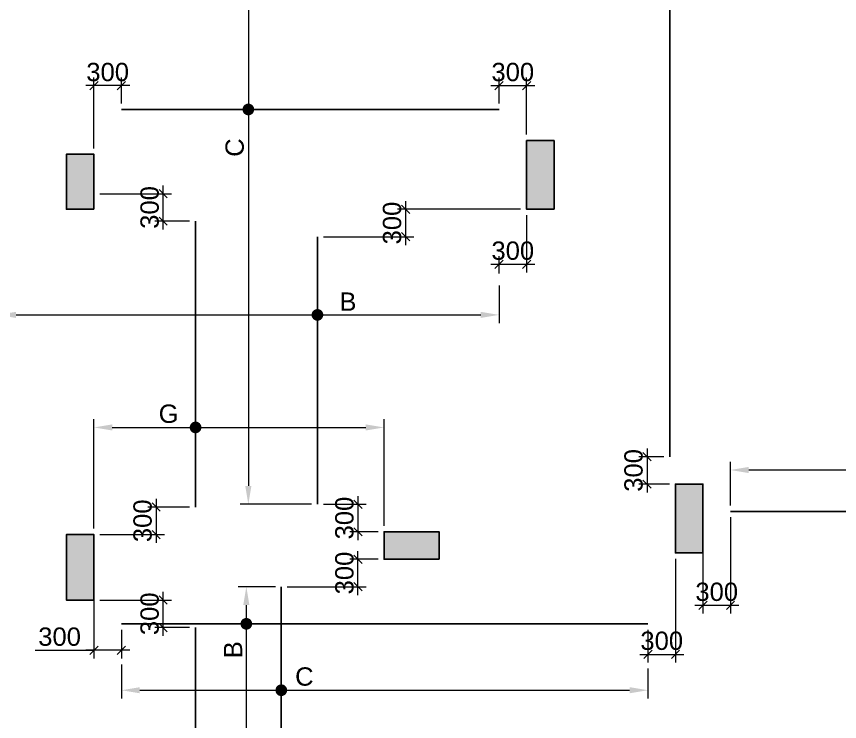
# Model space of a CAD drawing. Header units: millimetres. Extents: x 1123469 to 1883119, y -126924 to 196924.
# Drawn here: x 1563235 to 1572215, y 138028 to 145724 of the extents above; entities that cross this region are included whole.
import ezdxf

# ---------------------------------------------------------------- set-up
doc = ezdxf.new("R2010")
doc.units = ezdxf.units.MM
doc.header["$LTSCALE"] = 500
doc.header["$MEASUREMENT"] = 0
doc.header["$PDMODE"] = 34
doc.linetypes.add('CONTINOUS', pattern=[0])
doc.layers.get('Defpoints').update_dxf_attribs({"lineweight": 0})
for name, color, linetype in [('COL. DIM', 3, 'Continuous'), ('reinf.', 4, 'Continuous'), ('TOWER AREA COLUMN.', 6, 'Continuous')]:
    doc.layers.add(name, color=color, linetype=linetype)
for name, color, linetype, lineweight in [('CUT OUT', 1, 'Continuous', 13), ('dim-M', 1, 'Continuous', 15), ('S - SUNK', 251, 'Continuous', 0), ('TOWER COL HATCH', 253, 'Continuous', 20)]:
    doc.layers.add(name, color=color, linetype=linetype, lineweight=lineweight)
doc.styles.add('3mm', font='arial.ttf')
doc.dimstyles.new('PARAMVEER', dxfattribs={"dimtxt": 200, "dimasz": 100, "dimexe": 0, "dimexo": 25, "dimgap": 10, "dimtad": 1, "dimdec": 0, "dimrnd": 5, "dimzin": 0, "dimdsep": 46, "dimtxsty": '3mm', "dimblk": 'OBLIQUE', "dimcen": 0.09, "dimdle": 75, "dimclrd": 1, "dimclre": 1, "dimclrt": 3, "dimadec": 0, "dimazin": 0, "dimtfac": 1, "dimtdec": 0, "dimtmove": 1, "dimatfit": 3, "dimfxl": 100, "dimtolj": 1, "dimtzin": 0, "dimlwd": 18, "dimlwe": 5, "dimarcsym": 0})

# ---------------------------------------------------------------- blocks, each defined once
blk = doc.blocks.new('3tgra')
at = {"layer": 'TOWER COL HATCH'}
h = blk.add_hatch(color=253, dxfattribs=at)
h.dxf.hatch_style = 1
h.paths.add_polyline_path([(1370960.6, 80596.9), (1370660.6, 80596.9), (1370660.6, 81346.9), (1370960.6, 81346.9)])
h = blk.add_hatch(color=253, dxfattribs=at)
h.dxf.hatch_style = 1
h.paths.add_polyline_path([(1365940.6, 80596.9), (1365640.6, 80596.9), (1365640.6, 81196.9), (1365940.6, 81196.9)])
h = blk.add_hatch(color=253, dxfattribs=at)
h.dxf.hatch_style = 1
h.paths.add_polyline_path([(1372585.5, 76846.9), (1372285.5, 76846.9), (1372285.5, 77596.9), (1372585.5, 77596.9)])
h = blk.add_hatch(color=253, dxfattribs=at)
h.dxf.hatch_style = 1
h.paths.add_polyline_path([(1369705.6, 76776.9), (1369705.6, 77076.9), (1369105.6, 77076.9), (1369105.6, 76776.9)])
h = blk.add_hatch(color=253, dxfattribs=at)
h.dxf.hatch_style = 1
h.paths.add_polyline_path([(1365940.6, 76331.9), (1365640.6, 76331.9), (1365640.6, 77046.9), (1365940.6, 77046.9)])
at = {"layer": 'TOWER AREA COLUMN.', "color": 4}
for points in [[(1370960.6, 80596.9), (1370660.6, 80596.9), (1370660.6, 81346.9), (1370960.6, 81346.9)], [(1365940.6, 80596.9), (1365640.6, 80596.9), (1365640.6, 81196.9), (1365940.6, 81196.9)], [(1372585.5, 76846.9), (1372285.5, 76846.9), (1372285.5, 77596.9), (1372585.5, 77596.9)], [(1369705.6, 76776.9), (1369705.6, 77076.9), (1369105.6, 77076.9), (1369105.6, 76776.9)], [(1365940.6, 76331.9), (1365640.6, 76331.9), (1365640.6, 77046.9), (1365940.6, 77046.9)]]:
    blk.add_lwpolyline(points, close=True, dxfattribs=at)
blk = doc.blocks.new('_Oblique')
at = {"color": 0, "linetype": 'ByBlock', "lineweight": -2}
blk.add_line((-0.5, -0.5), (0.5, 0.5), dxfattribs=at)
blk = doc.blocks.new('*D624')
at = {"layer": 'COL. DIM', "color": 1, "lineweight": 18, "ltscale": 10, "transparency": 16777216}
blk.add_line((1570115.3, 141009.4), (1570115.3, 140529.4), dxfattribs=at)
at = {"layer": 'COL. DIM', "color": 1, "linetype": 'CONTINOUS', "lineweight": 5, "ltscale": 10, "transparency": 16777216}
for p, q in [((1570296.9, 140919.4), (1570025.3, 140919.4)), ((1570359.9, 140619.4), (1570025.3, 140619.4))]:
    blk.add_line(p, q, dxfattribs=at)
at = {"layer": 'Defpoints', "color": 0, "ltscale": 10, "transparency": 16777216}
for p in [(1570361.9, 140919.4), (1570115.3, 140619.4), (1570424.9, 140619.4)]:
    blk.add_point(p, dxfattribs=at)
at = {"layer": 'COL. DIM', "color": 1, "lineweight": 18, "ltscale": 10, "transparency": 16777216, "xscale": 90, "yscale": 90, "zscale": 90}
for p, rotation in [((1570115.3, 140919.4), 90), ((1570115.3, 140619.4), 270)]:
    blk.add_blockref('_Oblique', p, dxfattribs=dict(at, rotation=rotation))
at = {"layer": 'COL. DIM', "color": 3, "ltscale": 10, "transparency": 16777216, "insert": (1569968.1, 140769.4), "char_height": 200, "attachment_point": 5, "rotation": 90, "style": '3mm'}
blk.add_mtext('\\A1;300', dxfattribs=at)
blk = doc.blocks.new('*D625')
at = {"layer": 'COL. DIM', "color": 1, "linetype": 'CONTINOUS', "lineweight": 5, "ltscale": 10, "transparency": 16777216}
for p, q in [((1564080, 144284.4), (1564080, 145059.2)), ((1564380, 144774.1), (1564380, 145059.2))]:
    blk.add_line(p, q, dxfattribs=at)
at = {"layer": 'COL. DIM', "color": 1, "lineweight": 18, "ltscale": 10, "transparency": 16777216}
blk.add_line((1564470, 144969.2), (1563990, 144969.2), dxfattribs=at)
at = {"layer": 'Defpoints', "color": 0, "ltscale": 10, "transparency": 16777216}
for p in [(1564080, 144969.2), (1564380, 144709.1), (1564080, 144219.4)]:
    blk.add_point(p, dxfattribs=at)
at = {"layer": 'COL. DIM', "color": 1, "lineweight": 18, "ltscale": 10, "transparency": 16777216, "xscale": 90, "yscale": 90, "zscale": 90, "rotation": 180}
blk.add_blockref('_Oblique', (1564080, 144969.2), dxfattribs=at)
at = {"layer": 'COL. DIM', "color": 1, "lineweight": 18, "ltscale": 10, "transparency": 16777216, "xscale": 90, "yscale": 90, "zscale": 90}
blk.add_blockref('_Oblique', (1564380, 144969.2), dxfattribs=at)
at = {"layer": 'COL. DIM', "color": 3, "ltscale": 10, "transparency": 16777216, "insert": (1564230, 145116.4), "char_height": 200, "attachment_point": 5, "style": '3mm'}
blk.add_mtext('\\A1;300', dxfattribs=at)
blk = doc.blocks.new('*D626')
at = {"layer": 'COL. DIM', "color": 1, "linetype": 'CONTINOUS', "lineweight": 5, "ltscale": 10, "transparency": 16777216}
for p, q in [((1565773.7, 148629.4), (1565854.7, 148629.4)), ((1566453.7, 140399.4), (1565674.7, 140399.4))]:
    blk.add_line(p, q, dxfattribs=at)
at = {"layer": 'COL. DIM', "color": 1, "lineweight": 18, "ltscale": 10, "transparency": 16777216}
blk.add_line((1565764.7, 148429.4), (1565764.7, 140599.4), dxfattribs=at)
at = {"layer": 'COL. DIM', "color": 1, "ltscale": 10, "transparency": 16777216}
for points in [[(1565731.4, 148429.4), (1565798.1, 148429.4), (1565764.7, 148629.4)], [(1565731.4, 140599.4), (1565798.1, 140599.4), (1565764.7, 140399.4)]]:
    blk.add_solid(points, dxfattribs=at)
at = {"layer": 'Defpoints', "color": 0, "ltscale": 10, "transparency": 16777216}
for p in [(1565708.7, 148629.4), (1565764.7, 140399.4), (1566518.7, 140399.4)]:
    blk.add_point(p, dxfattribs=at)
at = {"layer": 'COL. DIM', "color": 3, "ltscale": 10, "transparency": 16777216, "insert": (1565616.3, 144293), "char_height": 200, "attachment_point": 5, "rotation": 90, "style": '3mm'}
blk.add_mtext('\\A1;C', dxfattribs=at)
blk = doc.blocks.new('*D627')
at = {"layer": 'COL. DIM', "color": 1, "linetype": 'CONTINOUS', "lineweight": 5, "ltscale": 10, "transparency": 16777216}
for p, q in [((1568500, 144774.1), (1568500, 145059.2)), ((1568800, 144434.4), (1568800, 145059.2))]:
    blk.add_line(p, q, dxfattribs=at)
at = {"layer": 'COL. DIM', "color": 1, "lineweight": 18, "ltscale": 10, "transparency": 16777216}
blk.add_line((1568410, 144969.2), (1568890, 144969.2), dxfattribs=at)
at = {"layer": 'Defpoints', "color": 0, "ltscale": 10, "transparency": 16777216}
for p in [(1568800, 144969.2), (1568500, 144709.1), (1568800, 144369.4)]:
    blk.add_point(p, dxfattribs=at)
at = {"layer": 'COL. DIM', "color": 1, "lineweight": 18, "ltscale": 10, "transparency": 16777216, "xscale": 90, "yscale": 90, "zscale": 90, "rotation": 180}
blk.add_blockref('_Oblique', (1568500, 144969.2), dxfattribs=at)
at = {"layer": 'COL. DIM', "color": 1, "lineweight": 18, "ltscale": 10, "transparency": 16777216, "xscale": 90, "yscale": 90, "zscale": 90}
blk.add_blockref('_Oblique', (1568800, 144969.2), dxfattribs=at)
at = {"layer": 'COL. DIM', "color": 3, "ltscale": 10, "transparency": 16777216, "insert": (1568650, 145116.4), "char_height": 200, "attachment_point": 5, "style": '3mm'}
blk.add_mtext('\\A1;300', dxfattribs=at)
blk = doc.blocks.new('*D628')
at = {"layer": 'COL. DIM', "color": 1, "linetype": 'CONTINOUS', "lineweight": 5, "ltscale": 10, "transparency": 16777216}
for p, q in [((1571024.9, 140257.6), (1571024.9, 139206.2)), ((1570724.9, 139940.3), (1570724.9, 139206.2))]:
    blk.add_line(p, q, dxfattribs=at)
at = {"layer": 'COL. DIM', "color": 1, "lineweight": 18, "ltscale": 10, "transparency": 16777216}
blk.add_line((1571114.9, 139296.2), (1570634.9, 139296.2), dxfattribs=at)
at = {"layer": 'Defpoints', "color": 0, "ltscale": 10, "transparency": 16777216}
for p in [(1571024.9, 140322.6), (1570724.9, 140005.3), (1570724.9, 139296.2)]:
    blk.add_point(p, dxfattribs=at)
at = {"layer": 'COL. DIM', "color": 1, "lineweight": 18, "ltscale": 10, "transparency": 16777216, "xscale": 90, "yscale": 90, "zscale": 90, "rotation": 180}
blk.add_blockref('_Oblique', (1570724.9, 139296.2), dxfattribs=at)
at = {"layer": 'COL. DIM', "color": 1, "lineweight": 18, "ltscale": 10, "transparency": 16777216, "xscale": 90, "yscale": 90, "zscale": 90}
blk.add_blockref('_Oblique', (1571024.9, 139296.2), dxfattribs=at)
at = {"layer": 'COL. DIM', "color": 3, "ltscale": 10, "transparency": 16777216, "insert": (1570874.9, 139443.4), "char_height": 200, "attachment_point": 5, "style": '3mm'}
blk.add_mtext('\\A1;300', dxfattribs=at)
blk = doc.blocks.new('*D632')
at = {"layer": 'COL. DIM', "color": 1, "linetype": 'CONTINOUS', "lineweight": 5, "ltscale": 10, "transparency": 16777216}
for p, q in [((1564080, 139434.4), (1564080, 138716.5)), ((1564380, 139029.9), (1564380, 138716.5))]:
    blk.add_line(p, q, dxfattribs=at)
at = {"layer": 'COL. DIM', "color": 1, "lineweight": 18, "ltscale": 10, "transparency": 16777216}
for p, q in [((1563439.8, 138806.5), (1564080, 138806.5)), ((1564470, 138806.5), (1563990, 138806.5))]:
    blk.add_line(p, q, dxfattribs=at)
at = {"layer": 'Defpoints', "color": 0, "ltscale": 10, "transparency": 16777216}
for p in [(1564080, 139499.4), (1564380, 139094.9), (1564080, 138806.5)]:
    blk.add_point(p, dxfattribs=at)
at = {"layer": 'COL. DIM', "color": 1, "lineweight": 18, "ltscale": 10, "transparency": 16777216, "xscale": 90, "yscale": 90, "zscale": 90, "rotation": 180}
blk.add_blockref('_Oblique', (1564080, 138806.5), dxfattribs=at)
at = {"layer": 'COL. DIM', "color": 1, "lineweight": 18, "ltscale": 10, "transparency": 16777216, "xscale": 90, "yscale": 90, "zscale": 90}
blk.add_blockref('_Oblique', (1564380, 138806.5), dxfattribs=at)
at = {"layer": 'COL. DIM', "color": 3, "ltscale": 10, "transparency": 16777216, "insert": (1563705.3, 138953.7), "char_height": 200, "attachment_point": 5, "style": '3mm'}
blk.add_mtext('\\A1;300', dxfattribs=at)
blk = doc.blocks.new('*D633')
at = {"layer": 'COL. DIM', "color": 1, "linetype": 'CONTINOUS', "lineweight": 5, "ltscale": 10, "transparency": 16777216}
for p, q in [((1566059.3, 139499.4), (1565652.8, 139499.4)), ((1566059.3, 136039.3), (1565652.8, 136039.3))]:
    blk.add_line(p, q, dxfattribs=at)
at = {"layer": 'COL. DIM', "color": 1, "lineweight": 18, "ltscale": 10, "transparency": 16777216}
blk.add_line((1565742.8, 139299.4), (1565742.8, 136239.3), dxfattribs=at)
at = {"layer": 'COL. DIM', "color": 1, "ltscale": 10, "transparency": 16777216}
for points in [[(1565709.5, 139299.4), (1565776.2, 139299.4), (1565742.8, 139499.4)], [(1565709.5, 136239.3), (1565776.2, 136239.3), (1565742.8, 136039.3)]]:
    blk.add_solid(points, dxfattribs=at)
at = {"layer": 'Defpoints', "color": 0, "ltscale": 10, "transparency": 16777216}
for p in [(1566124.3, 139499.4), (1565742.8, 136039.3), (1566124.3, 136039.3)]:
    blk.add_point(p, dxfattribs=at)
at = {"layer": 'COL. DIM', "color": 3, "ltscale": 10, "transparency": 16777216, "insert": (1565597.8, 138812.1), "char_height": 200, "attachment_point": 5, "rotation": 90, "style": '3mm'}
blk.add_mtext('\\A1;B', dxfattribs=at)
blk = doc.blocks.new('*D634')
at = {"layer": 'COL. DIM', "color": 1, "linetype": 'CONTINOUS', "lineweight": 5, "ltscale": 10, "transparency": 16777216}
for p, q in [((1570424.9, 139804.4), (1570424.9, 138671.5)), ((1570124.9, 139029.9), (1570124.9, 138671.5))]:
    blk.add_line(p, q, dxfattribs=at)
at = {"layer": 'COL. DIM', "color": 1, "lineweight": 18, "ltscale": 10, "transparency": 16777216}
blk.add_line((1570034.9, 138761.5), (1570514.9, 138761.5), dxfattribs=at)
at = {"layer": 'Defpoints', "color": 0, "ltscale": 10, "transparency": 16777216}
for p in [(1570424.9, 139869.4), (1570124.9, 139094.9), (1570424.9, 138761.5)]:
    blk.add_point(p, dxfattribs=at)
at = {"layer": 'COL. DIM', "color": 1, "lineweight": 18, "ltscale": 10, "transparency": 16777216, "xscale": 90, "yscale": 90, "zscale": 90, "rotation": 180}
blk.add_blockref('_Oblique', (1570124.9, 138761.5), dxfattribs=at)
at = {"layer": 'COL. DIM', "color": 1, "lineweight": 18, "ltscale": 10, "transparency": 16777216, "xscale": 90, "yscale": 90, "zscale": 90}
blk.add_blockref('_Oblique', (1570424.9, 138761.5), dxfattribs=at)
at = {"layer": 'COL. DIM', "color": 3, "ltscale": 10, "transparency": 16777216, "insert": (1570274.9, 138908.7), "char_height": 200, "attachment_point": 5, "style": '3mm'}
blk.add_mtext('\\A1;300', dxfattribs=at)
blk = doc.blocks.new('*D672')
at = {"layer": 'COL. DIM', "color": 1, "linetype": 'CONTINOUS', "lineweight": 5, "ltscale": 10, "transparency": 16777216}
for p, q in [((1571024.9, 140387.6), (1571024.9, 140864)), ((1575550, 140387.6), (1575550, 140864))]:
    blk.add_line(p, q, dxfattribs=at)
at = {"layer": 'COL. DIM', "color": 1, "lineweight": 18, "ltscale": 10, "transparency": 16777216}
blk.add_line((1571224.9, 140774), (1575350, 140774), dxfattribs=at)
at = {"layer": 'COL. DIM', "color": 1, "ltscale": 10, "transparency": 16777216}
for points in [[(1571224.9, 140807.3), (1571224.9, 140740.6), (1571024.9, 140774)], [(1575350, 140807.3), (1575350, 140740.6), (1575550, 140774)]]:
    blk.add_solid(points, dxfattribs=at)
at = {"layer": 'Defpoints', "color": 0, "ltscale": 10, "transparency": 16777216}
for p in [(1575550, 140774), (1571024.9, 140322.6), (1575550, 140322.6)]:
    blk.add_point(p, dxfattribs=at)
at = {"layer": 'COL. DIM', "color": 3, "ltscale": 10, "transparency": 16777216, "insert": (1573913.8, 140922.4), "char_height": 200, "width": 21.479, "attachment_point": 5, "style": '3mm'}
blk.add_mtext('\\A1;C', dxfattribs=at)
blk = doc.blocks.new('*D673')
at = {"layer": 'COL. DIM', "color": 1, "linetype": 'CONTINOUS', "lineweight": 5, "ltscale": 10, "transparency": 16777216}
for p, q in [((1563030, 143079.7), (1563030, 142376.9)), ((1568500, 142787.5), (1568500, 142376.9))]:
    blk.add_line(p, q, dxfattribs=at)
at = {"layer": 'COL. DIM', "color": 1, "lineweight": 18, "ltscale": 10, "transparency": 16777216}
blk.add_line((1563230, 142466.9), (1568300, 142466.9), dxfattribs=at)
at = {"layer": 'COL. DIM', "color": 1, "ltscale": 10, "transparency": 16777216}
for points in [[(1563230, 142500.2), (1563230, 142433.5), (1563030, 142466.9)], [(1568300, 142500.2), (1568300, 142433.5), (1568500, 142466.9)]]:
    blk.add_solid(points, dxfattribs=at)
at = {"layer": 'Defpoints', "color": 0, "ltscale": 10, "transparency": 16777216}
for p in [(1563030, 143144.7), (1568500, 142852.5), (1568500, 142466.9)]:
    blk.add_point(p, dxfattribs=at)
at = {"layer": 'COL. DIM', "color": 3, "ltscale": 10, "transparency": 16777216, "insert": (1566851.6, 142611.9), "char_height": 200, "width": 21.479, "attachment_point": 5, "style": '3mm'}
blk.add_mtext('\\A1;B', dxfattribs=at)
blk = doc.blocks.new('*D679')
at = {"layer": 'COL. DIM', "color": 1, "linetype": 'CONTINOUS', "lineweight": 5, "ltscale": 10, "transparency": 16777216}
for p, q in [((1564380, 138651.5), (1564380, 138280.1)), ((1570124.9, 138606.5), (1570124.9, 138280.1))]:
    blk.add_line(p, q, dxfattribs=at)
at = {"layer": 'COL. DIM', "color": 1, "lineweight": 18, "ltscale": 10, "transparency": 16777216}
blk.add_line((1564580, 138370.1), (1569924.9, 138370.1), dxfattribs=at)
at = {"layer": 'COL. DIM', "color": 1, "ltscale": 10, "transparency": 16777216}
for points in [[(1564580, 138403.4), (1564580, 138336.7), (1564380, 138370.1)], [(1569924.9, 138403.4), (1569924.9, 138336.7), (1570124.9, 138370.1)]]:
    blk.add_solid(points, dxfattribs=at)
at = {"layer": 'Defpoints', "color": 0, "ltscale": 10, "transparency": 16777216}
for p in [(1564380, 138716.5), (1570124.9, 138671.5), (1570124.9, 138370.1)]:
    blk.add_point(p, dxfattribs=at)
at = {"layer": 'COL. DIM', "color": 3, "ltscale": 10, "transparency": 16777216, "insert": (1566375.8, 138518.5), "char_height": 200, "width": 21.479, "attachment_point": 5, "style": '3mm'}
blk.add_mtext('\\A1;C', dxfattribs=at)
blk = doc.blocks.new('*D823')
at = {"layer": 'COL. DIM', "color": 1, "lineweight": 18, "ltscale": 10, "transparency": 16777216}
blk.add_line((1567480.8, 143709.4), (1567480.8, 143229.4), dxfattribs=at)
at = {"layer": 'COL. DIM', "color": 1, "linetype": 'CONTINOUS', "lineweight": 5, "ltscale": 10, "transparency": 16777216}
for p, q in [((1568735, 143619.4), (1567390.8, 143619.4)), ((1566583.7, 143319.4), (1567570.8, 143319.4))]:
    blk.add_line(p, q, dxfattribs=at)
at = {"layer": 'Defpoints', "color": 0, "ltscale": 10, "transparency": 16777216}
for p in [(1568800, 143619.4), (1566518.7, 143319.4), (1567480.8, 143319.4)]:
    blk.add_point(p, dxfattribs=at)
at = {"layer": 'COL. DIM', "color": 1, "lineweight": 18, "ltscale": 10, "transparency": 16777216, "xscale": 90, "yscale": 90, "zscale": 90}
for p, rotation in [((1567480.8, 143619.4), 90), ((1567480.8, 143319.4), 270)]:
    blk.add_blockref('_Oblique', p, dxfattribs=dict(at, rotation=rotation))
at = {"layer": 'COL. DIM', "color": 3, "ltscale": 10, "transparency": 16777216, "insert": (1567333.6, 143469.4), "char_height": 200, "attachment_point": 5, "rotation": 90, "style": '3mm'}
blk.add_mtext('\\A1;300', dxfattribs=at)
blk = doc.blocks.new('*D826')
at = {"layer": 'COL. DIM', "color": 1, "lineweight": 18, "ltscale": 10, "transparency": 16777216}
blk.add_line((1564835.9, 138964.4), (1564835.9, 139444.4), dxfattribs=at)
at = {"layer": 'COL. DIM', "color": 1, "linetype": 'CONTINOUS', "lineweight": 5, "ltscale": 10, "transparency": 16777216}
for p, q in [((1564145, 139354.4), (1564925.9, 139354.4)), ((1565123.9, 139054.4), (1564745.9, 139054.4))]:
    blk.add_line(p, q, dxfattribs=at)
at = {"layer": 'Defpoints', "color": 0, "ltscale": 10, "transparency": 16777216}
for p in [(1564080, 139354.4), (1564835.9, 139354.4), (1565188.9, 139054.4)]:
    blk.add_point(p, dxfattribs=at)
at = {"layer": 'COL. DIM', "color": 1, "lineweight": 18, "ltscale": 10, "transparency": 16777216, "xscale": 90, "yscale": 90, "zscale": 90}
for p, rotation in [((1564835.9, 139354.4), 90), ((1564835.9, 139054.4), 270)]:
    blk.add_blockref('_Oblique', p, dxfattribs=dict(at, rotation=rotation))
at = {"layer": 'COL. DIM', "color": 3, "ltscale": 10, "transparency": 16777216, "insert": (1564688.7, 139204.4), "char_height": 200, "attachment_point": 5, "rotation": 90, "style": '3mm'}
blk.add_mtext('\\A1;300', dxfattribs=at)
blk = doc.blocks.new('*D827')
at = {"layer": 'COL. DIM', "color": 1, "linetype": 'CONTINOUS', "lineweight": 5, "ltscale": 10, "transparency": 16777216}
for p, q in [((1564080, 140134.4), (1564080, 141328.5)), ((1567245, 140164.4), (1567245, 141328.5))]:
    blk.add_line(p, q, dxfattribs=at)
at = {"layer": 'COL. DIM', "color": 1, "lineweight": 18, "ltscale": 10, "transparency": 16777216}
blk.add_line((1564280, 141238.5), (1567045, 141238.5), dxfattribs=at)
at = {"layer": 'COL. DIM', "color": 1, "ltscale": 10, "transparency": 16777216}
for points in [[(1564280, 141271.9), (1564280, 141205.2), (1564080, 141238.5)], [(1567045, 141271.9), (1567045, 141205.2), (1567245, 141238.5)]]:
    blk.add_solid(points, dxfattribs=at)
at = {"layer": 'Defpoints', "color": 0, "ltscale": 10, "transparency": 16777216}
for p in [(1567245, 141238.5), (1567245, 140099.4), (1564080, 140069.4)]:
    blk.add_point(p, dxfattribs=at)
at = {"layer": 'COL. DIM', "color": 3, "ltscale": 10, "transparency": 16777216, "insert": (1564895, 141386.9), "char_height": 200, "width": 21.479, "attachment_point": 5, "style": '3mm'}
blk.add_mtext('\\A1;G', dxfattribs=at)
blk = doc.blocks.new('*D829')
at = {"layer": 'COL. DIM', "color": 1, "lineweight": 18, "ltscale": 10, "transparency": 16777216}
blk.add_line((1564758.9, 140459.4), (1564758.9, 139979.4), dxfattribs=at)
at = {"layer": 'COL. DIM', "color": 1, "linetype": 'CONTINOUS', "lineweight": 5, "ltscale": 10, "transparency": 16777216}
for p, q in [((1565123.9, 140369.4), (1564668.9, 140369.4)), ((1564145, 140069.4), (1564848.9, 140069.4))]:
    blk.add_line(p, q, dxfattribs=at)
at = {"layer": 'Defpoints', "color": 0, "ltscale": 10, "transparency": 16777216}
for p in [(1565188.9, 140369.4), (1564080, 140069.4), (1564758.9, 140069.4)]:
    blk.add_point(p, dxfattribs=at)
at = {"layer": 'COL. DIM', "color": 1, "lineweight": 18, "ltscale": 10, "transparency": 16777216, "xscale": 90, "yscale": 90, "zscale": 90}
for p, rotation in [((1564758.9, 140369.4), 90), ((1564758.9, 140069.4), 270)]:
    blk.add_blockref('_Oblique', p, dxfattribs=dict(at, rotation=rotation))
at = {"layer": 'COL. DIM', "color": 3, "ltscale": 10, "transparency": 16777216, "insert": (1564611.7, 140219.4), "char_height": 200, "attachment_point": 5, "rotation": 90, "style": '3mm'}
blk.add_mtext('\\A1;300', dxfattribs=at)
blk = doc.blocks.new('*D828')
at = {"layer": 'COL. DIM', "color": 1, "lineweight": 18, "ltscale": 10, "transparency": 16777216}
blk.add_line((1564835.9, 143399.5), (1564835.9, 143879.5), dxfattribs=at)
at = {"layer": 'COL. DIM', "color": 1, "linetype": 'CONTINOUS', "lineweight": 5, "ltscale": 10, "transparency": 16777216}
for p, q in [((1564145, 143789.5), (1564925.9, 143789.5)), ((1565123.9, 143489.5), (1564745.9, 143489.5))]:
    blk.add_line(p, q, dxfattribs=at)
at = {"layer": 'Defpoints', "color": 0, "ltscale": 10, "transparency": 16777216}
for p in [(1564080, 143789.5), (1564835.9, 143789.5), (1565188.9, 143489.5)]:
    blk.add_point(p, dxfattribs=at)
at = {"layer": 'COL. DIM', "color": 1, "lineweight": 18, "ltscale": 10, "transparency": 16777216, "xscale": 90, "yscale": 90, "zscale": 90}
for p, rotation in [((1564835.9, 143789.5), 90), ((1564835.9, 143489.5), 270)]:
    blk.add_blockref('_Oblique', p, dxfattribs=dict(at, rotation=rotation))
at = {"layer": 'COL. DIM', "color": 3, "ltscale": 10, "transparency": 16777216, "insert": (1564688.7, 143639.5), "char_height": 200, "attachment_point": 5, "rotation": 90, "style": '3mm'}
blk.add_mtext('\\A1;300', dxfattribs=at)
blk = doc.blocks.new('*D830')
at = {"layer": 'COL. DIM', "color": 1, "lineweight": 18, "ltscale": 10, "transparency": 16777216}
blk.add_line((1566960.8, 140489.4), (1566960.8, 140009.4), dxfattribs=at)
at = {"layer": 'COL. DIM', "color": 1, "linetype": 'CONTINOUS', "lineweight": 5, "ltscale": 10, "transparency": 16777216}
for p, q in [((1566583.7, 140399.4), (1567050.8, 140399.4)), ((1567180, 140099.4), (1566870.8, 140099.4))]:
    blk.add_line(p, q, dxfattribs=at)
at = {"layer": 'Defpoints', "color": 0, "ltscale": 10, "transparency": 16777216}
for p in [(1566518.7, 140399.4), (1566960.8, 140099.4), (1567245, 140099.4)]:
    blk.add_point(p, dxfattribs=at)
at = {"layer": 'COL. DIM', "color": 1, "lineweight": 18, "ltscale": 10, "transparency": 16777216, "xscale": 90, "yscale": 90, "zscale": 90}
for p, rotation in [((1566960.8, 140399.4), 90), ((1566960.8, 140099.4), 270)]:
    blk.add_blockref('_Oblique', p, dxfattribs=dict(at, rotation=rotation))
at = {"layer": 'COL. DIM', "color": 3, "ltscale": 10, "transparency": 16777216, "insert": (1566813.6, 140249.4), "char_height": 200, "attachment_point": 5, "rotation": 90, "style": '3mm'}
blk.add_mtext('\\A1;300', dxfattribs=at)
blk = doc.blocks.new('*D840')
at = {"layer": 'COL. DIM', "color": 1, "lineweight": 18, "ltscale": 10, "transparency": 16777216}
blk.add_line((1566960.8, 139409.4), (1566960.8, 139889.4), dxfattribs=at)
at = {"layer": 'COL. DIM', "color": 1, "linetype": 'CONTINOUS', "lineweight": 5, "ltscale": 10, "transparency": 16777216}
for p, q in [((1567180, 139799.4), (1566870.8, 139799.4)), ((1566189.3, 139499.4), (1567050.8, 139499.4))]:
    blk.add_line(p, q, dxfattribs=at)
at = {"layer": 'Defpoints', "color": 0, "ltscale": 10, "transparency": 16777216}
for p in [(1566960.8, 139799.4), (1567245, 139799.4), (1566124.3, 139499.4)]:
    blk.add_point(p, dxfattribs=at)
at = {"layer": 'COL. DIM', "color": 1, "lineweight": 18, "ltscale": 10, "transparency": 16777216, "xscale": 90, "yscale": 90, "zscale": 90}
for p, rotation in [((1566960.8, 139799.4), 90), ((1566960.8, 139499.4), 270)]:
    blk.add_blockref('_Oblique', p, dxfattribs=dict(at, rotation=rotation))
at = {"layer": 'COL. DIM', "color": 3, "ltscale": 10, "transparency": 16777216, "insert": (1566813.6, 139649.4), "char_height": 200, "attachment_point": 5, "rotation": 90, "style": '3mm'}
blk.add_mtext('\\A1;300', dxfattribs=at)
blk = doc.blocks.new('*D873')
at = {"layer": 'COL. DIM', "color": 1, "linetype": 'CONTINOUS', "lineweight": 5, "ltscale": 10, "transparency": 16777216}
for p, q in [((1568800, 143554.4), (1568800, 142929.5)), ((1568500, 142917.5), (1568500, 143109.5))]:
    blk.add_line(p, q, dxfattribs=at)
at = {"layer": 'COL. DIM', "color": 1, "lineweight": 18, "ltscale": 10, "transparency": 16777216}
blk.add_line((1568410, 143019.5), (1568890, 143019.5), dxfattribs=at)
at = {"layer": 'Defpoints', "color": 0, "ltscale": 10, "transparency": 16777216}
for p in [(1568800, 143619.4), (1568800, 143019.5), (1568500, 142852.5)]:
    blk.add_point(p, dxfattribs=at)
at = {"layer": 'COL. DIM', "color": 1, "lineweight": 18, "ltscale": 10, "transparency": 16777216, "xscale": 90, "yscale": 90, "zscale": 90, "rotation": 180}
blk.add_blockref('_Oblique', (1568500, 143019.5), dxfattribs=at)
at = {"layer": 'COL. DIM', "color": 1, "lineweight": 18, "ltscale": 10, "transparency": 16777216, "xscale": 90, "yscale": 90, "zscale": 90}
blk.add_blockref('_Oblique', (1568800, 143019.5), dxfattribs=at)
at = {"layer": 'COL. DIM', "color": 3, "ltscale": 10, "transparency": 16777216, "insert": (1568650, 143166.7), "char_height": 200, "attachment_point": 5, "style": '3mm'}
blk.add_mtext('\\A1;300', dxfattribs=at)
blk = doc.blocks.new('*D2624')
at = {"layer": 'COL. DIM', "color": 1, "linetype": 'CONTINOUS', "lineweight": 5, "ltscale": 10, "transparency": 16777216}
for p, q in [((1726903.3, 142855.3), (1726903.3, 142349.5)), ((1727203.3, 141672.5), (1727203.3, 142529.5))]:
    blk.add_line(p, q, dxfattribs=at)
at = {"layer": 'COL. DIM', "color": 1, "lineweight": 18, "ltscale": 10, "transparency": 16777216}
blk.add_line((1726813.3, 142439.5), (1727293.3, 142439.5), dxfattribs=at)
at = {"layer": 'Defpoints', "color": 0, "ltscale": 10, "transparency": 16777216}
for p in [(1726903.3, 142920.3), (1727203.3, 142439.5), (1727203.3, 141607.5), (1405055.6, 139394.2), (1364890.6, 126979.3), (1364890.6, 124332.9)]:
    blk.add_point(p, dxfattribs=at)
at = {"layer": 'S - SUNK', "color": 1, "lineweight": 18, "ltscale": 10, "transparency": 16777216}
blk.add_line((1405130.6, 124332.9), (1364815.6, 124332.9), dxfattribs=at)
at = {"layer": 'S - SUNK', "color": 1, "lineweight": 5, "ltscale": 10, "transparency": 16777216}
for p, q in [((1364890.6, 124333.1), (1364890.6, 124332.9)), ((1405055.6, 124333.1), (1405055.6, 124332.9))]:
    blk.add_line(p, q, dxfattribs=at)
at = {"layer": 'COL. DIM', "color": 1, "lineweight": 18, "ltscale": 10, "transparency": 16777216, "xscale": 90, "yscale": 90, "zscale": 90, "rotation": 180}
blk.add_blockref('_Oblique', (1726903.3, 142439.5), dxfattribs=at)
at = {"layer": 'COL. DIM', "color": 1, "lineweight": 18, "ltscale": 10, "transparency": 16777216, "xscale": 90, "yscale": 90, "zscale": 90}
blk.add_blockref('_Oblique', (1727203.3, 142439.5), dxfattribs=at)
at = {"layer": 'S - SUNK', "color": 1, "lineweight": 18, "ltscale": 10, "transparency": 16777216, "xscale": 100, "yscale": 100, "zscale": 100, "rotation": 180}
blk.add_blockref('_Oblique', (1364890.6, 124332.9), dxfattribs=at)
at = {"layer": 'S - SUNK', "color": 1, "lineweight": 18, "ltscale": 10, "transparency": 16777216, "xscale": 100, "yscale": 100, "zscale": 100}
blk.add_blockref('_Oblique', (1405055.6, 124332.9), dxfattribs=at)
at = {"layer": 'COL. DIM', "color": 3, "ltscale": 10, "transparency": 16777216, "insert": (1727053.3, 142586.6), "char_height": 200, "attachment_point": 5, "style": '3mm'}
blk.add_mtext('\\A1;300', dxfattribs=at)
at = {"layer": 'S - SUNK', "color": 3, "ltscale": 10, "transparency": 16777216, "insert": (1384973.1, 124445), "char_height": 200, "attachment_point": 5, "style": '3mm'}
blk.add_mtext('\\A1;40165', dxfattribs=at)
blk = doc.blocks.new('*D2625')
at = {"layer": 'COL. DIM', "color": 1, "lineweight": 18, "ltscale": 10, "transparency": 16777216}
blk.add_line((1725455.6, 141997.5), (1725455.6, 141517.5), dxfattribs=at)
at = {"layer": 'COL. DIM', "color": 1, "linetype": 'CONTINOUS', "lineweight": 5, "ltscale": 10, "transparency": 16777216}
for p, q in [((1725012.2, 141907.5), (1725545.6, 141907.5)), ((1724393.3, 141607.5), (1725545.6, 141607.5))]:
    blk.add_line(p, q, dxfattribs=at)
at = {"layer": 'Defpoints', "color": 0, "ltscale": 10, "transparency": 16777216}
for p in [(1358872.1, 158914.1), (1431760.6, 158914.1), (1724947.2, 141907.5), (1724328.3, 141607.5), (1725455.6, 141607.5), (1442850.6, 126979.3)]:
    blk.add_point(p, dxfattribs=at)
at = {"layer": 'S - SUNK', "color": 1, "lineweight": 18, "ltscale": 10, "transparency": 16777216}
blk.add_line((1358872.1, 126904.3), (1358872.1, 158989.1), dxfattribs=at)
at = {"layer": 'S - SUNK', "color": 1, "lineweight": 5, "ltscale": 10, "transparency": 16777216}
for p, q in [((1358872.3, 158914.1), (1358872.1, 158914.1)), ((1358872.3, 126979.3), (1358872.1, 126979.3))]:
    blk.add_line(p, q, dxfattribs=at)
at = {"layer": 'COL. DIM', "color": 1, "lineweight": 18, "ltscale": 10, "transparency": 16777216, "xscale": 90, "yscale": 90, "zscale": 90}
for p, rotation in [((1725455.6, 141907.5), 90), ((1725455.6, 141607.5), 270)]:
    blk.add_blockref('_Oblique', p, dxfattribs=dict(at, rotation=rotation))
at = {"layer": 'S - SUNK', "color": 1, "lineweight": 18, "ltscale": 10, "transparency": 16777216, "xscale": 100, "yscale": 100, "zscale": 100}
for p, rotation in [((1358872.1, 158914.1), 90), ((1358872.1, 126979.3), 270)]:
    blk.add_blockref('_Oblique', p, dxfattribs=dict(at, rotation=rotation))
at = {"layer": 'COL. DIM', "color": 3, "ltscale": 10, "transparency": 16777216, "insert": (1725308.4, 141757.5), "char_height": 200, "attachment_point": 5, "rotation": 90, "style": '3mm'}
blk.add_mtext('\\A1;300', dxfattribs=at)
at = {"layer": 'S - SUNK', "color": 3, "ltscale": 10, "transparency": 16777216, "insert": (1358759.9, 142946.7), "char_height": 200, "attachment_point": 5, "rotation": 90, "style": '3mm'}
blk.add_mtext('\\A1;31935', dxfattribs=at)
blk = doc.blocks.new('*D2626')
at = {"layer": 'COL. DIM', "color": 1, "linetype": 'CONTINOUS', "lineweight": 5, "ltscale": 10, "transparency": 16777216}
for p, q in [((1716598.3, 143871.7), (1716598.3, 143375.6)), ((1716298.3, 143802.5), (1716298.3, 143375.6))]:
    blk.add_line(p, q, dxfattribs=at)
at = {"layer": 'COL. DIM', "color": 1, "lineweight": 18, "ltscale": 10, "transparency": 16777216}
for p, q in [((1716688.3, 143465.6), (1716208.3, 143465.6)), ((1717247, 143465.6), (1716598.3, 143465.6))]:
    blk.add_line(p, q, dxfattribs=at)
at = {"layer": 'Defpoints', "color": 0, "ltscale": 10, "transparency": 16777216}
for p in [(1716298.3, 143867.5), (1716598.3, 143936.7), (1716298.3, 143465.6), (1390780.6, 139394.2), (1405055.6, 139394.2), (1405055.6, 138200.6)]:
    blk.add_point(p, dxfattribs=at)
at = {"layer": 'S - SUNK', "color": 1, "lineweight": 18, "ltscale": 10, "transparency": 16777216}
blk.add_line((1390705.6, 138200.6), (1405130.6, 138200.6), dxfattribs=at)
at = {"layer": 'S - SUNK', "color": 1, "lineweight": 5, "ltscale": 10, "transparency": 16777216}
for p, q in [((1390780.6, 138200.7), (1390780.6, 138200.6)), ((1405055.6, 138200.7), (1405055.6, 138200.6))]:
    blk.add_line(p, q, dxfattribs=at)
at = {"layer": 'COL. DIM', "color": 1, "lineweight": 18, "ltscale": 10, "transparency": 16777216, "xscale": 90, "yscale": 90, "zscale": 90, "rotation": 180}
blk.add_blockref('_Oblique', (1716298.3, 143465.6), dxfattribs=at)
at = {"layer": 'COL. DIM', "color": 1, "lineweight": 18, "ltscale": 10, "transparency": 16777216, "xscale": 90, "yscale": 90, "zscale": 90}
blk.add_blockref('_Oblique', (1716598.3, 143465.6), dxfattribs=at)
at = {"layer": 'S - SUNK', "color": 1, "lineweight": 18, "ltscale": 10, "transparency": 16777216, "xscale": 100, "yscale": 100, "zscale": 100, "rotation": 180}
blk.add_blockref('_Oblique', (1390780.6, 138200.6), dxfattribs=at)
at = {"layer": 'S - SUNK', "color": 1, "lineweight": 18, "ltscale": 10, "transparency": 16777216, "xscale": 100, "yscale": 100, "zscale": 100}
blk.add_blockref('_Oblique', (1405055.6, 138200.6), dxfattribs=at)
at = {"layer": 'COL. DIM', "color": 3, "ltscale": 10, "transparency": 16777216, "insert": (1716981.5, 143612.8), "char_height": 200, "attachment_point": 5, "style": '3mm'}
blk.add_mtext('\\A1;300', dxfattribs=at)
at = {"layer": 'S - SUNK', "color": 3, "ltscale": 10, "transparency": 16777216, "insert": (1397918.1, 138312.7), "char_height": 200, "attachment_point": 5, "style": '3mm'}
blk.add_mtext('\\A1;14275', dxfattribs=at)
blk = doc.blocks.new('*D3556')
at = {"layer": 'COL. DIM', "color": 1, "lineweight": 18, "ltscale": 10, "transparency": 16777216}
blk.add_line((1817173.9, 134747.8), (1817173.9, 133597.8), dxfattribs=at)
at = {"layer": 'COL. DIM', "color": 1, "linetype": 'CONTINOUS', "lineweight": 5, "ltscale": 10, "transparency": 16777216}
for p, q in [((1817863.7, 134657.8), (1817083.9, 134657.8)), ((1816402.2, 133687.8), (1817263.9, 133687.8))]:
    blk.add_line(p, q, dxfattribs=at)
at = {"layer": 'Defpoints', "color": 0, "ltscale": 10, "transparency": 16777216}
for p in [(1417087.7, 156599.2), (1417240.6, 156599.2), (1417240.6, 155194.2), (1817928.7, 134657.8), (1816337.2, 133687.8), (1817173.9, 133687.8)]:
    blk.add_point(p, dxfattribs=at)
at = {"layer": 'S - SUNK', "color": 1, "lineweight": 18, "ltscale": 10, "transparency": 16777216}
blk.add_line((1417087.7, 155119.2), (1417087.7, 156674.2), dxfattribs=at)
at = {"layer": 'S - SUNK', "color": 1, "lineweight": 5, "ltscale": 10, "transparency": 16777216}
for p, q in [((1417087.8, 156599.2), (1417087.7, 156599.2)), ((1417087.8, 155194.2), (1417087.7, 155194.2))]:
    blk.add_line(p, q, dxfattribs=at)
at = {"layer": 'COL. DIM', "color": 1, "lineweight": 18, "ltscale": 10, "transparency": 16777216, "xscale": 90, "yscale": 90, "zscale": 90}
for p, rotation in [((1817173.9, 134657.8), 90), ((1817173.9, 133687.8), 270)]:
    blk.add_blockref('_Oblique', p, dxfattribs=dict(at, rotation=rotation))
at = {"layer": 'S - SUNK', "color": 1, "lineweight": 18, "ltscale": 10, "transparency": 16777216, "xscale": 100, "yscale": 100, "zscale": 100}
for p, rotation in [((1417087.7, 156599.2), 90), ((1417087.7, 155194.2), 270)]:
    blk.add_blockref('_Oblique', p, dxfattribs=dict(at, rotation=rotation))
at = {"layer": 'COL. DIM', "color": 3, "ltscale": 10, "transparency": 16777216, "insert": (1817026.8, 134172.8), "char_height": 200, "attachment_point": 5, "rotation": 90, "style": '3mm'}
blk.add_mtext('\\A1;970', dxfattribs=at)
at = {"layer": 'S - SUNK', "color": 3, "ltscale": 10, "transparency": 16777216, "insert": (1416975.6, 155896.7), "char_height": 200, "attachment_point": 5, "rotation": 90, "style": '3mm'}
blk.add_mtext('\\A1;1405', dxfattribs=at)

msp = doc.modelspace()

# ---------------------------------------------------------------- linework, layer by layer
at = {"layer": 'dim-M', "color": 4, "ltscale": 10, "const_width": 63.8}
for points in [[(1565732.8, 144709.1, 1), (1565796.6, 144709.1, 1)], [(1566486.8, 142466.9, 1), (1566550.6, 142466.9, 1)], [(1565157.1, 141238.5, 1), (1565220.8, 141238.5, 1)], [(1565711, 139094.9, 1), (1565774.7, 139094.9, 1)], [(1566092.4, 138370.1, 1), (1566156.2, 138370.1, 1)]]:
    msp.add_lwpolyline(points, format="xyb", close=True, dxfattribs=at)
at = {"layer": 'reinf.', "color": 4, "ltscale": 10}
for p, q in [((1570361.9, 148629.4), (1570361.9, 140919.4)), ((1565188.9, 143489.5), (1565188.9, 140369.4)), ((1566518.7, 143319.4), (1566518.7, 140399.4)), ((1566124.3, 139499.4), (1566124.3, 136039.3)), ((1565188.9, 139054.4), (1565188.9, 136554.3))]:
    msp.add_line(p, q, dxfattribs=at)
at = {"layer": 'reinf.', "color": 4, "ltscale": 1.4}
for p, q in [((1564380, 144709.1), (1568500, 144709.1)), ((1571024.9, 140322.6), (1575550, 140322.6)), ((1564380, 139094.9), (1570124.9, 139094.9))]:
    msp.add_line(p, q, dxfattribs=at)

# ---------------------------------------------------------------- block references
at = {"layer": 'CUT OUT', "color": 4}
msp.add_blockref('3tgra', (198139.3, 63022.5), dxfattribs=at)

# ---------------------------------------------------------------- dimensions: what is measured, and where the dimension line sits
at = {"layer": 'COL. DIM', "color": 6, "ltscale": 10}
for base, p1, p2, angle, picture, middle in [((1725455.6, 141607.5), (1724947.2, 141907.5), (1724328.3, 141607.5), 90, '*D2625', (1725455.6, 141757.5)), ((1564080, 144969.2), (1564380, 144709.1), (1564080, 144219.4), 180, '*D625', (1564230, 144969.2)), ((1716298.3, 143465.6), (1716598.3, 143936.7), (1716298.3, 143867.5), 180, '*D2626', (1716981.5, 143465.6)), ((1564835.9, 143789.5), (1565188.9, 143489.5), (1564080, 143789.5), 270, '*D828', (1564835.9, 143639.5)), ((1567480.8, 143319.4), (1568800, 143619.4), (1566518.7, 143319.4), 90, '*D823', (1567480.8, 143469.4)), ((1570115.3, 140619.4), (1570361.9, 140919.4), (1570424.9, 140619.4), 90, '*D624', (1570115.3, 140769.4)), ((1564758.9, 140069.4), (1565188.9, 140369.4), (1564080, 140069.4), 90, '*D829', (1564758.9, 140219.4)), ((1566960.8, 140099.4), (1566518.7, 140399.4), (1567245, 140099.4), 90, '*D830', (1566960.8, 140249.4)), ((1570724.9, 139296.2), (1571024.9, 140322.6), (1570724.9, 140005.3), 180, '*D628', (1570874.9, 139296.2)), ((1566960.8, 139799.4), (1566124.3, 139499.4), (1567245, 139799.4), 270, '*D840', (1566960.8, 139649.4)), ((1564080, 138806.5), (1564380, 139094.9), (1564080, 139499.4), 180, '*D632', (1563705.3, 138806.5)), ((1564835.9, 139354.4), (1565188.9, 139054.4), (1564080, 139354.4), 270, '*D826', (1564835.9, 139204.4))]:
    dim = msp.add_linear_dim(base=base, p1=p1, p2=p2, angle=angle, dimstyle='PARAMVEER', override={"dimasz": 90, "dimexe": 90, "dimexo": 65, "dimgap": 45, "dimpost": '\\X', "dimdle": 90, "dimfxl": 0.18, "dimarcsym": 1}, dxfattribs=at)
    dim.commit()
    dim.dimension.update_dxf_attribs({"geometry": picture, "text_midpoint": middle, "dimtype": 160})
dim = msp.add_linear_dim(base=(1817173.9, 133687.8), p1=(1817928.7, 134657.8), p2=(1816337.2, 133687.8), angle=90, dimstyle='PARAMVEER', override={"dimasz": 90, "dimexe": 90, "dimexo": 65, "dimgap": 45, "dimpost": '\\X', "dimdle": 90, "dimfxl": 0.18, "dimarcsym": 1}, dxfattribs=at)
dim.commit()
dim.dimension.update_dxf_attribs({"geometry": '*D3556', "text_midpoint": (1817026.8, 134172.8)})
for base, p1, p2, text, picture, middle in [((1565764.7, 140399.4), (1565708.7, 148629.4), (1566518.7, 140399.4), 'C', '*D626', (1565764.7, 144293)), ((1565742.8, 136039.3), (1566124.3, 139499.4), (1566124.3, 136039.3), 'B', '*D633', (1565742.8, 138812.1))]:
    dim = msp.add_linear_dim(base=base, p1=p1, p2=p2, angle=90, text=text, dimstyle='PARAMVEER', override={"dimasz": 200, "dimexe": 90, "dimexo": 65, "dimgap": 45, "dimpost": '\\X', "dimsah": 1, "dimdle": 90, "dimfxl": 0.18, "dimarcsym": 1}, dxfattribs=at)
    dim.commit()
    dim.dimension.update_dxf_attribs({"geometry": picture, "text_midpoint": middle, "dimtype": 160})
for base, p1, p2, picture, middle in [((1568800, 144969.2), (1568500, 144709.1), (1568800, 144369.4), '*D627', (1568650, 144969.2)), ((1568800, 143019.5), (1568500, 142852.5), (1568800, 143619.4), '*D873', (1568650, 143019.5)), ((1727203.3, 142439.5), (1726903.3, 142920.3), (1727203.3, 141607.5), '*D2624', (1727053.3, 142439.5)), ((1570424.9, 138761.5), (1570124.9, 139094.9), (1570424.9, 139869.4), '*D634', (1570274.9, 138761.5))]:
    dim = msp.add_linear_dim(base=base, p1=p1, p2=p2, dimstyle='PARAMVEER', override={"dimasz": 90, "dimexe": 90, "dimexo": 65, "dimgap": 45, "dimpost": '\\X', "dimdle": 90, "dimfxl": 0.18, "dimarcsym": 1}, dxfattribs=at)
    dim.commit()
    dim.dimension.update_dxf_attribs({"geometry": picture, "text_midpoint": middle, "dimtype": 160})
for base, p1, p2, text, picture, middle in [((1568500, 142466.9), (1563030, 143144.7), (1568500, 142852.5), 'B', '*D673', (1566851.6, 142466.9)), ((1567245, 141238.5), (1564080, 140069.4), (1567245, 140099.4), 'G', '*D827', (1564895, 141238.5)), ((1575550, 140774), (1571024.9, 140322.6), (1575550, 140322.6), 'C', '*D672', (1573913.8, 140774)), ((1570124.9, 138370.1), (1564380, 138716.5), (1570124.9, 138671.5), 'C', '*D679', (1566375.8, 138370.1))]:
    dim = msp.add_linear_dim(base=base, p1=p1, p2=p2, text=text, dimstyle='PARAMVEER', override={"dimasz": 200, "dimexe": 90, "dimexo": 65, "dimgap": 45, "dimpost": '\\X', "dimsah": 1, "dimdle": 90, "dimfxl": 0.18, "dimarcsym": 1}, dxfattribs=at)
    dim.commit()
    dim.dimension.update_dxf_attribs({"geometry": picture, "text_midpoint": middle, "dimtype": 160})
at = {"layer": 'S - SUNK', "color": 4, "ltscale": 10}
for base, p1, p2, picture, middle in [((1358872.1, 158914.1), (1442850.6, 126979.3), (1431760.6, 158914.1), '*D2625', (1358759.9, 142946.7)), ((1417087.7, 156599.2), (1417240.6, 155194.2), (1417240.6, 156599.2), '*D3556', (1416975.6, 155896.7))]:
    dim = msp.add_linear_dim(base=base, p1=p1, p2=p2, angle=90, dimstyle='PARAMVEER', override={"dimpost": '\\X', "dimfxl": 0.15, "dimfxlon": 1, "dimarcsym": 1}, dxfattribs=at)
    dim.commit()
    dim.dimension.update_dxf_attribs({"geometry": picture, "text_midpoint": middle})
for base, p1, p2, picture, middle in [((1405055.6, 138200.6), (1390780.6, 139394.2), (1405055.6, 139394.2), '*D2626', (1397918.1, 138312.7)), ((1364890.6, 124332.9), (1405055.6, 139394.2), (1364890.6, 126979.3), '*D2624', (1384973.1, 124445))]:
    dim = msp.add_linear_dim(base=base, p1=p1, p2=p2, dimstyle='PARAMVEER', override={"dimpost": '\\X', "dimfxl": 0.15, "dimfxlon": 1, "dimarcsym": 1}, dxfattribs=at)
    dim.commit()
    dim.dimension.update_dxf_attribs({"geometry": picture, "text_midpoint": middle})

doc.saveas('drawing.dxf')
